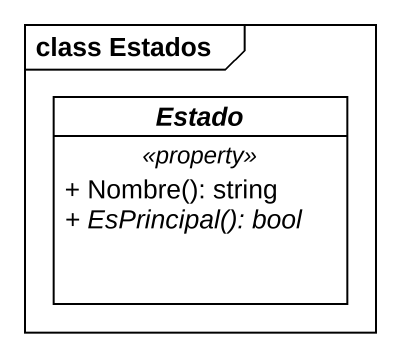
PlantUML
@startuml
mainframe class Estados
hide circle
hide empty members
skinparam classAttributeIconSize 0
abstract class Estado {
  .. <<property>> ..
  + Nombre(): string
  {abstract} + EsPrincipal(): bool
}
@enduml
